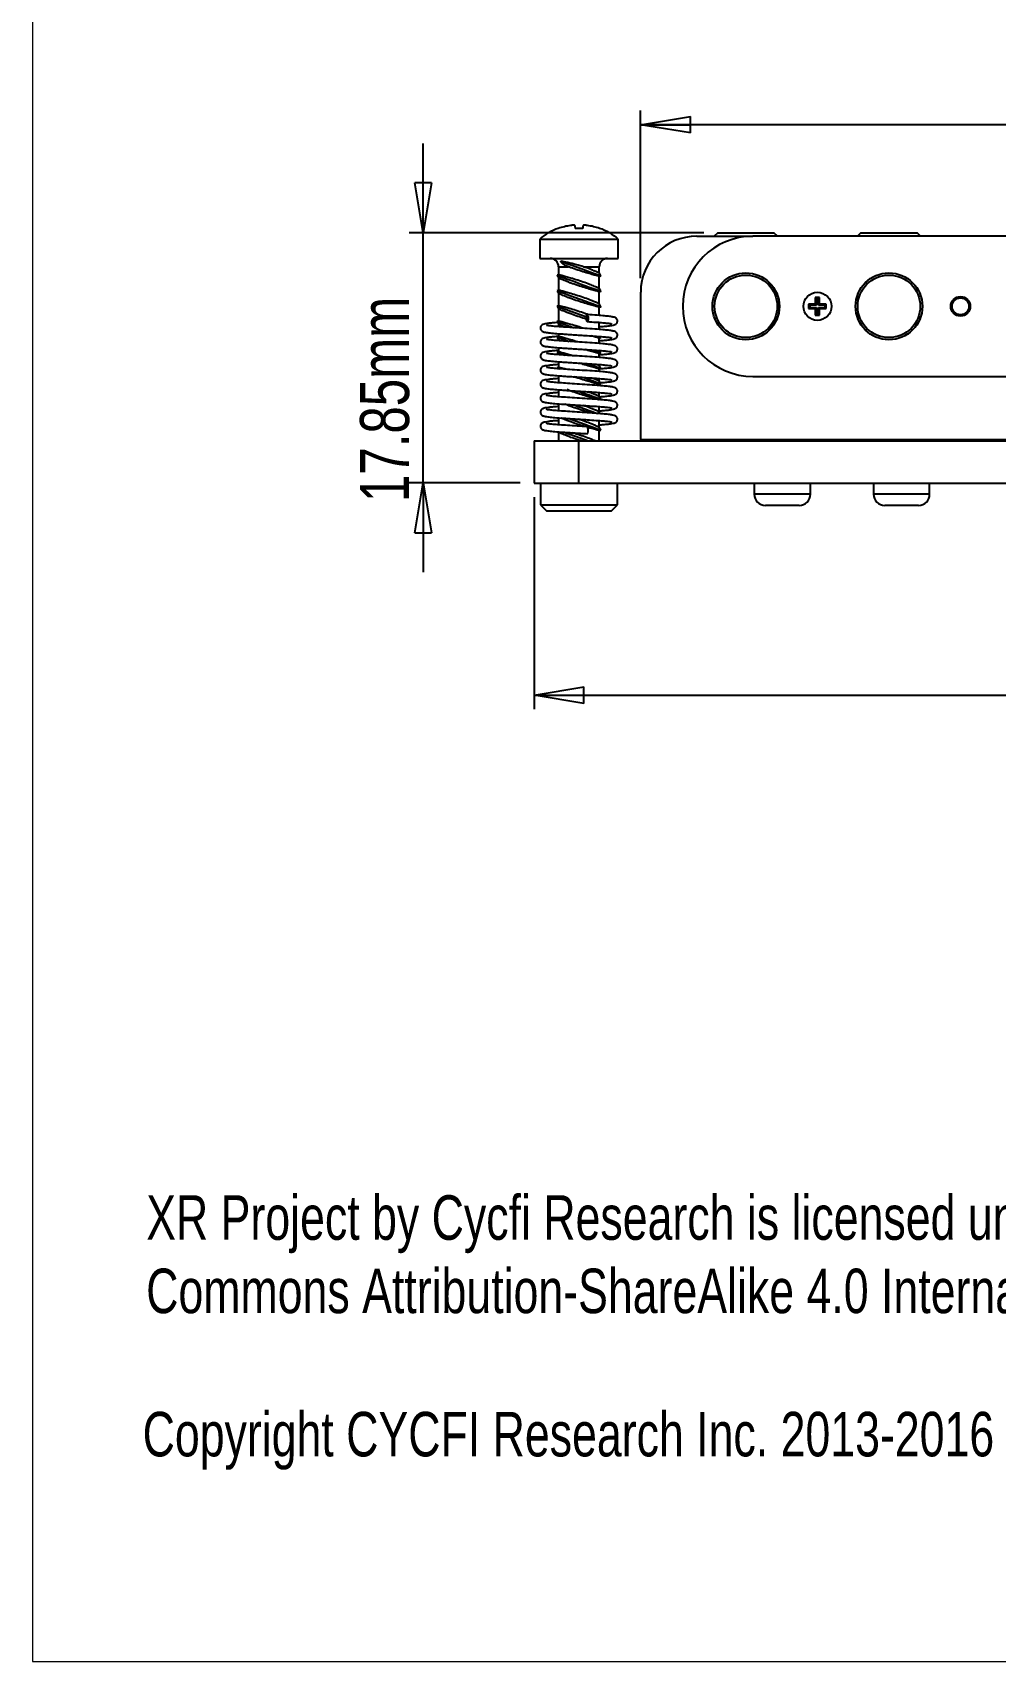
# Model space of a CAD drawing. Header units: millimetres. Extents: x 5 to 292, y 4 to 204.
# Drawn here: x 4.9 to 73.6, y 4.5 to 120.6 of the extents above; entities that cross this region are included whole.
import ezdxf

# ---------------------------------------------------------------- set-up
doc = ezdxf.new("R2010")
doc.units = ezdxf.units.MM
doc.layers.add('LAYER_1', color=179, linetype='Continuous')
doc.styles.add('SLDTEXTSTYLE0', font='TXT', dxfattribs={"width": 0.75})
doc.dimstyles.new('SLDDIMSTYLE0', dxfattribs={"dimtxt": 3.5, "dimasz": 3.556, "dimexe": 0, "dimexo": 0.0625, "dimgap": 0.875, "dimtad": 1, "dimrnd": 1e-09, "dimzin": 12, "dimdsep": 46, "dimtxsty": 'SLDTEXTSTYLE0', "dimblk1": 'CLOSED', "dimblk2": 'CLOSED', "dimsah": 1, "dimcen": 0.09, "dimadec": 0, "dimazin": 3, "dimtfac": 1, "dimtmove": 0, "dimatfit": 0, "dimldrblk": 'CLOSED', "dimfxl": 1, "dimfrac": 2, "dimtolj": 1, "dimtzin": 12, "dimarcsym": 0})
doc.dimstyles.new('SLDDIMSTYLE1', dxfattribs={"dimtxt": 3.5, "dimasz": 3.556, "dimexe": 0, "dimexo": 0.0625, "dimgap": 0.875, "dimtad": 1, "dimrnd": 1e-09, "dimzin": 4, "dimdsep": 46, "dimtxsty": 'SLDTEXTSTYLE0', "dimblk1": 'CLOSED', "dimblk2": 'CLOSED', "dimsah": 1, "dimcen": 0.09, "dimadec": 0, "dimazin": 1, "dimtfac": 1, "dimtofl": 0, "dimtmove": 0, "dimatfit": 3, "dimldrblk": 'CLOSED', "dimfxl": 1, "dimfrac": 2, "dimtolj": 1, "dimtzin": 12, "dimarcsym": 0})

# ---------------------------------------------------------------- blocks, each defined once
blk = doc.blocks.new('SW_NOTE_0')
at = {"layer": 'LAYER_1', "color": 0, "char_height": 3.175, "attachment_point": 1, "style": 'SLDTEXTSTYLE0'}
for s, insert in [('XR Project by Cycfi Research is licensed under a Creative', (0, 4.09)), ('Commons Attribution-ShareAlike 4.0 International License.', (0, -1.14))]:
    blk.add_mtext(s, dxfattribs=dict(at, insert=insert))
blk = doc.blocks.new('_CLOSED')
at = {"color": 0, "linetype": 'ByBlock', "lineweight": -2}
for p, q in [((-1, 0.166667), (0, 0)), ((-1, 0.166667), (-1, -0.166667)), ((0, 0), (-1, -0.166667)), ((0, 0), (-1, 0))]:
    blk.add_line(p, q, dxfattribs=at)
blk = doc.blocks.new('_D_1')
at = {"layer": 'LAYER_1'}
for p, q in [((48.27, 103.11), (48.27, 115.06)), ((134.67, 103.11), (134.67, 115.06)), ((134.67, 114.06), (48.27, 114.06))]:
    blk.add_line(p, q, dxfattribs=at)
at = {"layer": 'LAYER_1', "xscale": 3.556, "yscale": 3.556, "rotation": 180}
blk.add_blockref('_CLOSED', (48.27, 114.06, 1.49), dxfattribs=at)
at = {"layer": 'LAYER_1', "xscale": 3.556, "yscale": 3.556}
blk.add_blockref('_CLOSED', (134.67, 114.06, 1.49), dxfattribs=at)
at = {"layer": 'LAYER_1', "insert": (81.94, 118.58), "char_height": 3.5, "attachment_point": 1, "style": 'SLDTEXTSTYLE0'}
blk.add_mtext('86.40mm', dxfattribs=at)
blk = doc.blocks.new('_D_2')
at = {"layer": 'LAYER_1'}
for p, q in [((32.77, 106.36), (32.77, 112.71)), ((52.77, 106.36), (31.77, 106.36)), ((32.77, 88.51), (32.77, 106.36)), ((39.67, 88.51), (31.77, 88.51)), ((32.77, 88.51), (32.77, 82.16))]:
    blk.add_line(p, q, dxfattribs=at)
at = {"layer": 'LAYER_1', "xscale": 3.556, "yscale": 3.556}
for p, rotation in [((32.77, 106.36, 1.49), 270), ((32.77, 88.51, 1.49), 90)]:
    blk.add_blockref('_CLOSED', p, dxfattribs=dict(at, rotation=rotation))
at = {"layer": 'LAYER_1', "insert": (28.26, 87.15), "char_height": 3.5, "attachment_point": 1, "rotation": 90, "style": 'SLDTEXTSTYLE0'}
blk.add_mtext('17.85mm', dxfattribs=at)
blk = doc.blocks.new('_D_3')
at = {"layer": 'LAYER_1'}
for p, q in [((40.67, 87.51), (40.67, 72.39)), ((142.27, 87.51), (142.27, 72.39)), ((40.67, 73.39), (142.27, 73.39))]:
    blk.add_line(p, q, dxfattribs=at)
at = {"layer": 'LAYER_1', "xscale": 3.556, "yscale": 3.556, "rotation": 180}
blk.add_blockref('_CLOSED', (40.67, 73.39, 1.49), dxfattribs=at)
at = {"layer": 'LAYER_1', "xscale": 3.556, "yscale": 3.556}
blk.add_blockref('_CLOSED', (142.27, 73.39, 1.49), dxfattribs=at)
at = {"layer": 'LAYER_1', "insert": (80.65, 77.9), "char_height": 3.5, "attachment_point": 1, "style": 'SLDTEXTSTYLE0'}
blk.add_mtext('101.60mm', dxfattribs=at)

msp = doc.modelspace()

# ---------------------------------------------------------------- linework, layer by layer
at = {"color": 7, "linetype": 'Continuous', "lineweight": 18}
for p, q in [((4.92, 204.48), (4.92, 4.48)), ((4.92, 4.48), (291.92, 4.48))]:
    msp.add_line(p, q, dxfattribs=at)
at = {"color": 7, "linetype": 'Continuous', "lineweight": 25}
for p, q in [((41.072, 105.908), (41.072, 104.524)), ((41.072, 105.908), (46.672, 105.908)), ((46.672, 104.524), (46.672, 105.908)), ((52.272, 106.108), (56.272, 106.108)), ((53.772, 106.358), (53.522, 106.108)), ((53.772, 106.358), (57.772, 106.358)), ((126.672, 106.108), (56.272, 106.108)), ((58.022, 106.108), (57.772, 106.358)), ((63.972, 106.358), (63.722, 106.108)), ((63.972, 106.358), (67.972, 106.358)), ((68.222, 106.108), (67.972, 106.358)), ((41.072, 104.524), (46.672, 104.524)), ((42.422, 103.928), (42.422, 103.356)), ((45.434, 103.283), (45.316, 103.485)), ((45.322, 103.481), (45.322, 103.928)), ((42.434, 103.365), (42.31, 103.32)), ((42.31, 103.32), (42.429, 103.115)), ((42.434, 102.265), (42.31, 102.22)), ((42.31, 102.22), (42.429, 102.015)), ((42.422, 103.12), (42.422, 102.256)), ((45.319, 103.242), (45.434, 103.283)), ((45.434, 102.183), (45.321, 102.377)), ((45.322, 102.376), (45.322, 103.244)), ((42.434, 101.165), (42.31, 101.12)), ((42.31, 101.12), (42.429, 100.915)), ((42.422, 102.02), (42.422, 101.156)), ((45.318, 102.142), (45.434, 102.183)), ((45.318, 101.042), (45.434, 101.083)), ((45.434, 101.083), (45.321, 101.277)), ((45.322, 101.276), (45.322, 102.144)), ((48.272, 91.608), (48.272, 102.108)), ((60.722, 101.258), (60.247, 101.258)), ((60.247, 101.258), (60.247, 100.958)), ((60.319, 101.185), (60.247, 101.258)), ((60.794, 101.185), (60.319, 101.185)), ((60.319, 101.185), (60.319, 101.031)), ((60.722, 101.733), (60.722, 101.258)), ((61.022, 101.733), (60.722, 101.733)), ((60.794, 101.66), (60.722, 101.733)), ((60.794, 101.185), (60.722, 101.258)), ((60.949, 101.66), (60.794, 101.66)), ((60.794, 101.66), (60.794, 101.185)), ((60.949, 101.66), (61.022, 101.733)), ((60.949, 101.185), (60.949, 101.66)), ((60.949, 101.185), (61.022, 101.258)), ((61.424, 101.185), (60.949, 101.185)), ((61.022, 101.258), (61.022, 101.733)), ((61.497, 101.258), (61.022, 101.258)), ((61.424, 101.185), (61.497, 101.258)), ((61.424, 101.031), (61.424, 101.185)), ((61.497, 100.958), (61.497, 101.258)), ((42.434, 100.065), (42.31, 100.02)), ((42.31, 100.02), (42.429, 99.815)), ((42.422, 100.92), (42.422, 100.056)), ((45.322, 100.458), (45.322, 101.044)), ((45.322, 99.458), (45.322, 99.944)), ((60.319, 101.031), (60.247, 100.958)), ((60.247, 100.958), (60.722, 100.958)), ((60.319, 101.031), (60.794, 101.031)), ((60.794, 101.031), (60.722, 100.958)), ((60.722, 100.958), (60.722, 100.483)), ((60.794, 100.556), (60.722, 100.483)), ((60.722, 100.483), (61.022, 100.483)), ((60.794, 101.031), (60.794, 100.556)), ((60.794, 100.556), (60.949, 100.556)), ((60.949, 101.031), (61.022, 100.958)), ((60.949, 101.031), (61.424, 101.031)), ((60.949, 100.556), (60.949, 101.031)), ((60.949, 100.556), (61.022, 100.483)), ((61.022, 100.483), (61.022, 100.958)), ((61.022, 100.958), (61.497, 100.958)), ((61.424, 101.031), (61.497, 100.958)), ((42.434, 98.965), (42.31, 98.92)), ((42.31, 98.92), (42.429, 98.715)), ((42.422, 99.82), (42.422, 99.657)), ((42.422, 99.158), (42.422, 98.956)), ((45.318, 98.842), (45.434, 98.883)), ((45.322, 98.458), (45.322, 98.844)), ((45.434, 98.883), (45.393, 98.953)), ((42.434, 97.865), (42.31, 97.82)), ((42.31, 97.82), (42.404, 97.659)), ((42.422, 98.72), (42.422, 98.657)), ((42.422, 98.158), (42.422, 97.856)), ((45.318, 97.742), (45.434, 97.783)), ((45.434, 97.783), (45.321, 97.977)), ((45.322, 97.458), (45.322, 97.744)), ((42.434, 96.765), (42.31, 96.72)), ((42.31, 96.72), (42.342, 96.664)), ((42.422, 97.158), (42.422, 96.756)), ((45.318, 96.642), (45.434, 96.683)), ((45.434, 96.683), (45.321, 96.877)), ((45.322, 96.876), (45.322, 96.959)), ((45.322, 96.458), (45.322, 96.644)), ((42.422, 96.158), (42.422, 95.656)), ((42.434, 95.665), (42.422, 95.66)), ((45.318, 95.542), (45.434, 95.583)), ((45.434, 95.583), (45.321, 95.777)), ((45.322, 95.776), (45.322, 95.959)), ((45.322, 95.458), (45.322, 95.544)), ((56.272, 96.108), (80.472, 96.108)), ((42.422, 95.158), (42.422, 94.657)), ((42.422, 94.158), (42.422, 93.657)), ((42.996, 94.077), (42.885, 94.123)), ((45.434, 94.483), (45.321, 94.677)), ((45.322, 94.676), (45.322, 94.959)), ((42.422, 93.158), (42.422, 92.657)), ((45.393, 93.452), (45.321, 93.577)), ((45.322, 93.576), (45.322, 93.959)), ((45.322, 92.476), (45.322, 92.959)), ((42.403, 92.159), (42.429, 92.115)), ((42.422, 92.12), (42.422, 91.508)), ((45.318, 92.242), (45.434, 92.283)), ((45.434, 92.283), (45.321, 92.477)), ((45.322, 91.508), (45.322, 92.244)), ((40.672, 91.508), (40.672, 88.508)), ((40.672, 91.508), (43.842, 91.508)), ((43.842, 91.508), (43.842, 88.508)), ((43.842, 91.508), (139.102, 91.508)), ((48.272, 91.608), (48.272, 91.508)), ((48.272, 91.608), (76.972, 91.608)), ((40.672, 88.508), (43.842, 88.508)), ((41.122, 88.508), (41.122, 86.958)), ((43.842, 88.508), (139.102, 88.508)), ((46.622, 86.958), (46.622, 88.508)), ((56.372, 88.508), (56.372, 87.708)), ((60.372, 87.708), (60.372, 88.508)), ((64.872, 88.508), (64.872, 87.708)), ((68.872, 87.708), (68.872, 88.508)), ((41.122, 86.958), (41.572, 86.508)), ((41.122, 86.958), (46.622, 86.958)), ((46.172, 86.508), (41.572, 86.508)), ((46.172, 86.508), (46.622, 86.958)), ((59.572, 86.908), (57.172, 86.908)), ((68.072, 86.908), (65.672, 86.908))]:
    msp.add_line(p, q, dxfattribs=at)
at = {"color": 8, "linetype": 'Continuous', "lineweight": 25}
for p, q in [((42.422, 103.928), (43.12, 103.928)), ((44.202, 103.928), (45.322, 103.928)), ((60.372, 87.708), (56.372, 87.708)), ((68.872, 87.708), (64.872, 87.708))]:
    msp.add_line(p, q, dxfattribs=at)
at = {"color": 7, "linetype": 'Continuous', "lineweight": 25, "flags": 128}
for points in [[(43.578, 106.872), (43.579, 106.855), (43.581, 106.836), (43.584, 106.813), (43.586, 106.788), (43.589, 106.76), (43.592, 106.729), (43.595, 106.695), (43.599, 106.659)], [(44.165, 106.872), (44.164, 106.855), (44.162, 106.836), (44.159, 106.813), (44.157, 106.788), (44.154, 106.76), (44.151, 106.729), (44.148, 106.695), (44.144, 106.659)], [(42.59, 104.318), (42.805, 104.24), (43.068, 104.144), (43.367, 104.035), (43.688, 103.919), (44.017, 103.799), (44.339, 103.681), (44.641, 103.571), (44.909, 103.474), (45.131, 103.393), (45.296, 103.333), (45.399, 103.296), (45.434, 103.283)], [(42.31, 103.32), (42.319, 103.317), (42.391, 103.29), (42.533, 103.239), (42.738, 103.164), (42.995, 103.071), (43.293, 102.962), (43.619, 102.844), (43.956, 102.721), (44.289, 102.6), (44.603, 102.485), (44.883, 102.384), (45.115, 102.299), (45.289, 102.236), (45.397, 102.196), (45.434, 102.183), (45.434, 102.183)], [(42.31, 102.22), (42.319, 102.217), (42.391, 102.19), (42.533, 102.139), (42.738, 102.064), (42.995, 101.971), (43.293, 101.862), (43.619, 101.744), (43.956, 101.621), (44.289, 101.5), (44.603, 101.385), (44.883, 101.284), (45.115, 101.199), (45.289, 101.136), (45.397, 101.096), (45.434, 101.083), (45.434, 101.083)], [(42.31, 101.12), (42.319, 101.117), (42.391, 101.09), (42.533, 101.039), (42.738, 100.964), (42.995, 100.871), (43.293, 100.762), (43.619, 100.644), (43.956, 100.521), (44.289, 100.4), (44.408, 100.356)], [(42.31, 100.02), (42.319, 100.017), (42.391, 99.99), (42.533, 99.939), (42.738, 99.864), (42.995, 99.771), (43.293, 99.662), (43.513, 99.582)], [(44.523, 100.27), (44.519, 100.174), (44.506, 100.093), (44.487, 100.039), (44.464, 100.02), (44.441, 100.039), (44.422, 100.093), (44.409, 100.174), (44.404, 100.27), (44.409, 100.366), (44.422, 100.447), (44.441, 100.501), (44.464, 100.52), (44.487, 100.501), (44.506, 100.447), (44.519, 100.366), (44.523, 100.27)], [(42.31, 98.92), (42.319, 98.917), (42.391, 98.89), (42.533, 98.839), (42.738, 98.764), (42.995, 98.671), (43.165, 98.609)], [(45.224, 98.959), (45.289, 98.936), (45.397, 98.896), (45.434, 98.883)], [(42.31, 97.82), (42.319, 97.817), (42.391, 97.79), (42.533, 97.739), (42.738, 97.664), (42.837, 97.628)], [(44.876, 97.986), (44.883, 97.984), (45.115, 97.899), (45.289, 97.836), (45.397, 97.796), (45.434, 97.783)], [(42.31, 96.72), (42.319, 96.717), (42.391, 96.69), (42.494, 96.653)], [(44.523, 97.014), (44.603, 96.985), (44.883, 96.884), (45.115, 96.799), (45.289, 96.736), (45.397, 96.696), (45.434, 96.683)], [(44.191, 96.035), (44.289, 96), (44.603, 95.885), (44.883, 95.784), (45.115, 95.699), (45.289, 95.636), (45.397, 95.596), (45.434, 95.583)], [(43.513, 94.082), (43.619, 94.044), (43.956, 93.921), (44.289, 93.8), (44.603, 93.685), (44.883, 93.584), (45.115, 93.499), (45.223, 93.46)], [(43.849, 95.06), (43.956, 95.021), (44.289, 94.9), (44.603, 94.785), (44.883, 94.684), (45.115, 94.599), (45.289, 94.536), (45.397, 94.496), (45.434, 94.483)], [(43.165, 93.109), (43.293, 93.062), (43.619, 92.944), (43.956, 92.821), (44.289, 92.7), (44.603, 92.585), (44.883, 92.484), (45.115, 92.399), (45.289, 92.336), (45.397, 92.296), (45.434, 92.283)], [(42.838, 92.128), (42.995, 92.071), (43.293, 91.962), (43.619, 91.844), (43.956, 91.721), (44.289, 91.6), (44.54, 91.508)], [(44.463, 92.02), (44.464, 92.02), (44.487, 92.039), (44.506, 92.093), (44.519, 92.175), (44.523, 92.27), (44.519, 92.366), (44.506, 92.447), (44.487, 92.501), (44.464, 92.52), (44.464, 92.52)]]:
    msp.add_lwpolyline(points, dxfattribs=at)
at = {"color": 7, "linetype": 'Continuous', "lineweight": 25}
for centre, radius in [((55.772, 101.108), 2.385), ((55.772, 101.108), 2.381), ((65.972, 101.108), 2.385), ((65.972, 101.108), 2.381), ((55.772, 101.108), 2.231), ((65.972, 101.108), 2.231), ((60.872, 101.108), 1), ((71.072, 101.108), 0.7), ((71.072, 101.108), 0.6)]:
    msp.add_circle(centre, radius, dxfattribs=at)
for centre, radius, start, end in [((43.871, 102.53), 4.383, 97.85823, 109.61872), ((43.872, 102.53), 4.383, 70.38143, 82.14162), ((43.872, 102.556), 4.368, 109.71228, 129.86834), ((40.926, 106.515), 1.48, 5.58697, 5.92629), ((43.872, 102.409), 4.259, 86.33254, 93.66746), ((46.024, 106.595), 0.683, 173.92411, 174.65955), ((43.872, 102.556), 4.368, 50.13166, 70.28772), ((52.272, 102.108), 4, 90, 180), ((56.272, 101.108), 5, 90, 270), ((41.826, 103.928), 0.595, 0, 90), ((45.917, 103.928), 0.595, 90, 180), ((57.172, 87.708), 0.8, 180, 270), ((59.572, 87.708), 0.8, 270, 0), ((65.672, 87.708), 0.8, 180, 270), ((68.072, 87.708), 0.8, 270, 0)]:
    msp.add_arc(centre, radius, start, end, dxfattribs=at)
for points, knots in [([(43.578, 106.872), (43.574, 106.877), (43.566, 106.885), (43.512, 106.89), (43.434, 106.889), (43.349, 106.882), (43.293, 106.875), (43.272, 106.872)], [0, 0, 0, 0, 0.21709037, 0.43428487, 0.64895791, 0.86273025, 1, 1, 1, 1]), ([(44.472, 106.872), (44.437, 106.877), (44.368, 106.885), (44.276, 106.89), (44.207, 106.889), (44.171, 106.882), (44.167, 106.875), (44.165, 106.872)], [0, 0, 0, 0, 0.2170906, 0.4342875, 0.6489614, 0.8627311, 1, 1, 1, 1]), ([(44.202, 103.928), (44.035, 103.98), (43.658, 104.097), (43.082, 104.224), (42.733, 104.292), (42.596, 104.317), (42.59, 104.318)], [0, 0, 0, 0, 0.2939074, 0.6618068, 0.9844641, 1, 1, 1, 1]), ([(43.12, 103.928), (43.045, 103.958), (42.895, 104.016), (42.75, 104.104), (42.663, 104.182), (42.633, 104.215), (42.611, 104.247), (42.598, 104.276), (42.591, 104.3), (42.59, 104.313), (42.59, 104.318)], [0, 0, 0, 0, 0.35648015, 0.71096, 0.77576695, 0.8411356, 0.87975383, 0.91850123, 0.96749506, 1, 1, 1, 1]), ([(45.318, 103.244), (45.306, 103.247), (45.281, 103.254), (45.055, 103.315), (44.713, 103.41), (44.271, 103.539), (43.776, 103.693), (43.382, 103.829), (43.177, 103.907), (43.12, 103.928)], [0, 0, 0, 0, 0.1427847, 0.2926506, 0.4451509, 0.6024567, 0.7656179, 0.9343094, 1, 1, 1, 1]), ([(45.31, 103.481), (45.314, 103.479), (45.336, 103.469), (45.238, 103.516), (45.022, 103.614), (44.67, 103.761), (44.363, 103.871), (44.202, 103.928)], [0, 0, 0, 0, 0.0435616, 0.2653045, 0.4898389, 0.7321798, 1, 1, 1, 1]), ([(42.939, 103.218), (42.839, 103.246), (42.625, 103.306), (42.444, 103.354), (42.439, 103.356), (42.438, 103.356)], [0, 0, 0, 0, 0.34215565, 0.72980898, 1, 1, 1, 1]), ([(42.996, 102.877), (42.874, 102.927), (42.632, 103.027), (42.441, 103.118), (42.439, 103.119), (42.438, 103.12)], [0, 0, 0, 0, 0.3819986, 0.7618793, 1, 1, 1, 1]), ([(42.939, 102.118), (42.839, 102.146), (42.625, 102.206), (42.444, 102.254), (42.439, 102.256), (42.438, 102.256)], [0, 0, 0, 0, 0.34215565, 0.72980898, 1, 1, 1, 1]), ([(45.32, 102.376), (45.32, 102.376), (45.345, 102.364), (45.26, 102.405), (45.069, 102.494), (44.736, 102.634), (44.296, 102.799), (43.786, 102.968), (43.306, 103.114), (43.051, 103.187), (42.939, 103.218)], [0, 0, 0, 0, 0.0034052, 0.1348548, 0.2659652, 0.4066099, 0.5589423, 0.7178913, 0.8768345, 1, 1, 1, 1]), ([(45.318, 102.144), (45.306, 102.147), (45.281, 102.154), (45.057, 102.214), (44.715, 102.309), (44.273, 102.438), (43.779, 102.592), (43.333, 102.746), (43.093, 102.839), (42.996, 102.877)], [0, 0, 0, 0, 0.13527966, 0.27799195, 0.42320239, 0.57298002, 0.72833254, 0.88895839, 1, 1, 1, 1]), ([(42.996, 101.777), (42.874, 101.827), (42.632, 101.927), (42.441, 102.018), (42.439, 102.019), (42.438, 102.02)], [0, 0, 0, 0, 0.3819986, 0.7618793, 1, 1, 1, 1]), ([(42.939, 101.018), (42.839, 101.046), (42.625, 101.106), (42.444, 101.154), (42.439, 101.156), (42.438, 101.156)], [0, 0, 0, 0, 0.34215565, 0.72980898, 1, 1, 1, 1]), ([(45.32, 101.276), (45.32, 101.276), (45.345, 101.264), (45.26, 101.305), (45.069, 101.394), (44.736, 101.534), (44.296, 101.699), (43.786, 101.868), (43.306, 102.014), (43.051, 102.087), (42.939, 102.118)], [0, 0, 0, 0, 0.0034052, 0.1348548, 0.2659652, 0.4066099, 0.5589423, 0.7178913, 0.8768345, 1, 1, 1, 1]), ([(45.318, 101.044), (45.306, 101.047), (45.281, 101.054), (45.057, 101.114), (44.715, 101.209), (44.273, 101.338), (43.779, 101.492), (43.333, 101.646), (43.093, 101.739), (42.996, 101.777)], [0, 0, 0, 0, 0.13527966, 0.27799195, 0.42320239, 0.57298002, 0.72833254, 0.88895839, 1, 1, 1, 1]), ([(42.348, 99.955), (42.222, 99.944), (41.973, 99.923), (41.676, 99.892), (41.464, 99.86), (41.308, 99.826), (41.165, 99.736), (41.112, 99.592), (41.124, 99.476), (41.169, 99.398), (41.232, 99.336), (41.304, 99.3), (41.386, 99.275), (41.496, 99.253), (41.683, 99.225), (42.032, 99.186), (42.514, 99.149), (43.012, 99.115), (43.461, 99.084), (43.958, 99.052), (44.292, 99.031), (44.463, 99.02)], [0, 0, 0, 0, 0.0680189, 0.1351237, 0.2025576, 0.2639031, 0.3176038, 0.3401463, 0.3583163, 0.3744243, 0.3893653, 0.4177284, 0.4565516, 0.4954333, 0.54258, 0.6301011, 0.7342774, 0.7932973, 0.8579896, 0.9273843, 1, 1, 1, 1]), ([(42.996, 100.677), (42.874, 100.727), (42.632, 100.827), (42.441, 100.918), (42.439, 100.919), (42.438, 100.92)], [0, 0, 0, 0, 0.3819986, 0.7618793, 1, 1, 1, 1]), ([(42.939, 99.918), (42.839, 99.946), (42.625, 100.006), (42.444, 100.054), (42.439, 100.056), (42.438, 100.056)], [0, 0, 0, 0, 0.34215565, 0.72980898, 1, 1, 1, 1]), ([(44.505, 100.517), (44.436, 100.544), (44.217, 100.627), (43.784, 100.769), (43.306, 100.914), (43.051, 100.987), (42.939, 101.018)], [0, 0, 0, 0, 0.14222, 0.4513479, 0.7604647, 1, 1, 1, 1]), ([(44.165, 99.539), (44.039, 99.582), (43.745, 99.682), (43.305, 99.814), (43.05, 99.887), (42.939, 99.918)], [0, 0, 0, 0, 0.2958553, 0.6925784, 1, 1, 1, 1]), ([(44.407, 100.2), (44.363, 100.213), (44.171, 100.269), (43.776, 100.393), (43.333, 100.546), (43.094, 100.639), (42.996, 100.677)], [0, 0, 0, 0, 0.0987341, 0.4266203, 0.7656362, 1, 1, 1, 1]), ([(44.463, 100.02), (44.679, 100.006), (45.087, 99.979), (45.564, 99.94), (45.886, 99.91), (46.08, 99.887), (46.17, 99.877), (46.204, 99.867), (46.199, 99.875), (46.199, 99.875)], [0, 0, 0, 0, 0.2401902, 0.454061, 0.6351259, 0.7838874, 0.9057762, 0.9993395, 1, 1, 1, 1]), ([(45.322, 99.657), (45.412, 99.664), (45.649, 99.682), (45.962, 99.714), (46.222, 99.748), (46.378, 99.782), (46.466, 99.812), (46.541, 99.869), (46.59, 99.93), (46.623, 100.026), (46.614, 100.128), (46.572, 100.213), (46.519, 100.263), (46.435, 100.309), (46.292, 100.35), (46.056, 100.389), (45.687, 100.429), (45.156, 100.475), (44.704, 100.504), (44.465, 100.52)], [0, 0, 0, 0, 0.05414, 0.1424439, 0.2332122, 0.3070391, 0.3569114, 0.3748453, 0.393352, 0.4136348, 0.4346985, 0.4558091, 0.4868736, 0.5339978, 0.5968227, 0.6739393, 0.7666781, 0.8766102, 1, 1, 1, 1]), ([(45.318, 99.944), (45.317, 99.944), (45.316, 99.944), (45.242, 99.964), (45.236, 99.966)], [0, 0, 0, 0, 0.9251299, 1, 1, 1, 1]), ([(42.422, 98.96), (42.397, 98.958), (42.232, 98.946), (41.978, 98.923), (41.675, 98.892), (41.465, 98.86), (41.308, 98.826), (41.165, 98.736), (41.112, 98.592), (41.124, 98.476), (41.169, 98.398), (41.232, 98.336), (41.304, 98.3), (41.386, 98.275), (41.496, 98.253), (41.683, 98.225), (42.032, 98.186), (42.514, 98.149), (43.012, 98.115), (43.461, 98.084), (43.958, 98.052), (44.292, 98.031), (44.463, 98.02)], [0, 0, 0, 0, 0.0117513, 0.0791324, 0.1454371, 0.2120669, 0.2726808, 0.3257411, 0.3480148, 0.3659685, 0.3818841, 0.3966469, 0.4246719, 0.4630321, 0.5014501, 0.5480347, 0.6345121, 0.7374461, 0.7957622, 0.859683, 0.9282502, 1, 1, 1, 1]), ([(45.322, 98.657), (45.412, 98.664), (45.649, 98.682), (45.962, 98.714), (46.222, 98.748), (46.378, 98.782), (46.466, 98.812), (46.541, 98.869), (46.59, 98.93), (46.623, 99.026), (46.614, 99.128), (46.572, 99.213), (46.519, 99.263), (46.435, 99.309), (46.292, 99.35), (46.056, 99.389), (45.688, 99.429), (45.154, 99.475), (44.477, 99.52), (43.746, 99.565), (43.061, 99.611), (42.48, 99.651), (42.024, 99.689), (41.718, 99.722), (41.563, 99.751), (41.558, 99.74), (41.556, 99.737)], [0, 0, 0, 0, 0.03273885, 0.08613687, 0.14102509, 0.1856688, 0.21582689, 0.22667163, 0.23786275, 0.25012818, 0.26286559, 0.27563129, 0.29441613, 0.32291251, 0.36090317, 0.40753617, 0.46361599, 0.53009271, 0.60470746, 0.67777443, 0.74748998, 0.81132211, 0.87134766, 0.92673195, 0.97535283, 1, 1, 1, 1]), ([(45.322, 97.657), (45.412, 97.664), (45.649, 97.682), (45.962, 97.714), (46.222, 97.748), (46.378, 97.782), (46.466, 97.812), (46.541, 97.869), (46.59, 97.93), (46.623, 98.026), (46.614, 98.128), (46.572, 98.213), (46.519, 98.263), (46.435, 98.309), (46.292, 98.35), (46.056, 98.389), (45.688, 98.429), (45.154, 98.475), (44.477, 98.52), (43.746, 98.565), (43.061, 98.611), (42.48, 98.651), (42.024, 98.689), (41.718, 98.722), (41.563, 98.751), (41.558, 98.74), (41.556, 98.737)], [0, 0, 0, 0, 0.0327389, 0.0861369, 0.1410251, 0.1856688, 0.215827, 0.2266717, 0.2378628, 0.250128, 0.2628654, 0.2756313, 0.2944161, 0.3229125, 0.3609032, 0.4075361, 0.463616, 0.5300927, 0.6047074, 0.6777744, 0.7474899, 0.8113221, 0.8713477, 0.9267319, 0.9753528, 1, 1, 1, 1]), ([(42.884, 99.624), (42.803, 99.657), (42.604, 99.74), (42.442, 99.818), (42.439, 99.819), (42.438, 99.82)], [0, 0, 0, 0, 0.2932632, 0.7276889, 1, 1, 1, 1]), ([(42.939, 98.818), (42.839, 98.846), (42.625, 98.906), (42.444, 98.954), (42.439, 98.956), (42.438, 98.956)], [0, 0, 0, 0, 0.34215565, 0.72980898, 1, 1, 1, 1]), ([(43.796, 98.563), (43.793, 98.564), (43.62, 98.622), (43.305, 98.713), (43.05, 98.787), (42.939, 98.818)], [0, 0, 0, 0, 0.01077424, 0.56811519, 1, 1, 1, 1]), ([(44.463, 99.02), (44.679, 99.006), (45.087, 98.979), (45.564, 98.94), (45.886, 98.91), (46.08, 98.887), (46.17, 98.877), (46.204, 98.867), (46.199, 98.875), (46.199, 98.875)], [0, 0, 0, 0, 0.2401901, 0.4540609, 0.6351258, 0.7838873, 0.9057761, 0.9993394, 1, 1, 1, 1]), ([(45.318, 98.844), (45.305, 98.847), (45.28, 98.854), (45.072, 98.91), (44.852, 98.972), (44.748, 99.001)], [0, 0, 0, 0, 0.3347939, 0.6879823, 1, 1, 1, 1]), ([(42.422, 97.96), (42.397, 97.958), (42.232, 97.946), (41.978, 97.923), (41.675, 97.892), (41.465, 97.86), (41.308, 97.826), (41.165, 97.736), (41.112, 97.592), (41.124, 97.476), (41.169, 97.398), (41.232, 97.336), (41.304, 97.3), (41.386, 97.275), (41.496, 97.253), (41.683, 97.225), (42.032, 97.186), (42.514, 97.149), (43.012, 97.115), (43.461, 97.084), (43.958, 97.052), (44.292, 97.031), (44.463, 97.02)], [0, 0, 0, 0, 0.0117513, 0.0791325, 0.1454371, 0.2120669, 0.2726808, 0.3257412, 0.3480148, 0.3659682, 0.3818841, 0.396647, 0.4246718, 0.4630321, 0.5014501, 0.5480346, 0.634512, 0.737446, 0.7957622, 0.859683, 0.9282502, 1, 1, 1, 1]), ([(45.373, 96.661), (45.446, 96.667), (45.665, 96.683), (45.962, 96.714), (46.222, 96.748), (46.378, 96.782), (46.466, 96.812), (46.541, 96.869), (46.59, 96.93), (46.623, 97.026), (46.614, 97.128), (46.572, 97.213), (46.519, 97.263), (46.435, 97.309), (46.292, 97.35), (46.056, 97.389), (45.688, 97.429), (45.154, 97.475), (44.477, 97.52), (43.746, 97.565), (43.061, 97.611), (42.48, 97.651), (42.024, 97.689), (41.718, 97.722), (41.563, 97.751), (41.558, 97.74), (41.556, 97.737)], [0, 0, 0, 0, 0.0265206, 0.0802619, 0.135503, 0.1804337, 0.2107857, 0.2217001, 0.2329631, 0.2453074, 0.2581267, 0.2709745, 0.2898801, 0.3185596, 0.3567945, 0.4037273, 0.4601677, 0.5270718, 0.6021662, 0.6757029, 0.7458666, 0.8101091, 0.8705206, 0.9262609, 0.9751944, 1, 1, 1, 1]), ([(42.604, 98.643), (42.544, 98.671), (42.434, 98.721), (42.437, 98.72), (42.438, 98.72)], [0, 0, 0, 0, 0.5406248, 1, 1, 1, 1]), ([(42.939, 97.718), (42.839, 97.746), (42.625, 97.806), (42.444, 97.854), (42.439, 97.856), (42.438, 97.856)], [0, 0, 0, 0, 0.34215565, 0.72980898, 1, 1, 1, 1]), ([(43.379, 97.59), (43.347, 97.6), (43.183, 97.65), (43.048, 97.688), (42.939, 97.718)], [0, 0, 0, 0, 0.1964707, 1, 1, 1, 1]), ([(45.318, 97.744), (45.306, 97.747), (45.281, 97.753), (45.056, 97.815), (44.726, 97.906), (44.443, 97.989), (44.304, 98.03)], [0, 0, 0, 0, 0.2407787, 0.4947863, 0.7532403, 1, 1, 1, 1]), ([(44.463, 98.02), (44.679, 98.006), (45.087, 97.979), (45.564, 97.94), (45.886, 97.91), (46.08, 97.887), (46.17, 97.877), (46.204, 97.867), (46.199, 97.875), (46.199, 97.875)], [0, 0, 0, 0, 0.2401902, 0.454061, 0.6351259, 0.7838874, 0.9057762, 0.9993395, 1, 1, 1, 1]), ([(42.422, 96.96), (42.397, 96.958), (42.232, 96.946), (41.978, 96.923), (41.675, 96.892), (41.465, 96.86), (41.308, 96.826), (41.165, 96.736), (41.112, 96.592), (41.124, 96.476), (41.169, 96.398), (41.232, 96.336), (41.304, 96.3), (41.386, 96.275), (41.496, 96.253), (41.683, 96.225), (42.032, 96.186), (42.514, 96.149), (43.012, 96.115), (43.461, 96.084), (43.958, 96.052), (44.292, 96.031), (44.463, 96.02)], [0, 0, 0, 0, 0.0117513, 0.0791325, 0.1454371, 0.2120669, 0.2726808, 0.3257412, 0.3480148, 0.3659685, 0.3818841, 0.396647, 0.4246719, 0.4630321, 0.5014502, 0.5480347, 0.6345121, 0.7374461, 0.7957622, 0.859683, 0.9282502, 1, 1, 1, 1]), ([(45.387, 95.662), (45.455, 95.668), (45.669, 95.684), (45.962, 95.714), (46.222, 95.748), (46.378, 95.782), (46.466, 95.812), (46.541, 95.869), (46.59, 95.93), (46.623, 96.026), (46.614, 96.128), (46.572, 96.213), (46.519, 96.263), (46.435, 96.309), (46.292, 96.35), (46.056, 96.389), (45.688, 96.429), (45.154, 96.475), (44.477, 96.52), (43.746, 96.565), (43.061, 96.611), (42.48, 96.651), (42.024, 96.689), (41.718, 96.722), (41.563, 96.751), (41.558, 96.74), (41.556, 96.737)], [0, 0, 0, 0, 0.0247842, 0.0786214, 0.133961, 0.1789719, 0.209378, 0.2203119, 0.2315951, 0.2439611, 0.2568032, 0.2696741, 0.2886135, 0.3173442, 0.3556473, 0.4026638, 0.4592048, 0.5262282, 0.6014566, 0.6751245, 0.7454133, 0.8097704, 0.8702896, 0.9261294, 0.9751501, 1, 1, 1, 1]), ([(42.939, 96.618), (42.839, 96.646), (42.625, 96.706), (42.444, 96.754), (42.439, 96.756), (42.438, 96.756)], [0, 0, 0, 0, 0.34215565, 0.72980898, 1, 1, 1, 1]), ([(45.318, 96.644), (45.306, 96.647), (45.281, 96.654), (45.057, 96.714), (44.715, 96.81), (44.31, 96.926), (44.027, 97.016), (43.903, 97.056)], [0, 0, 0, 0, 0.1958209, 0.4024008, 0.6125968, 0.8294039, 1, 1, 1, 1]), ([(44.463, 97.02), (44.679, 97.006), (45.087, 96.979), (45.564, 96.94), (45.886, 96.91), (46.08, 96.887), (46.17, 96.877), (46.204, 96.867), (46.199, 96.875), (46.199, 96.875)], [0, 0, 0, 0, 0.2401901, 0.4540609, 0.6351258, 0.7838873, 0.9057761, 0.9993394, 1, 1, 1, 1]), ([(45.32, 96.876), (45.32, 96.876), (45.345, 96.864), (45.278, 96.898), (45.155, 96.953), (45.102, 96.977)], [0, 0, 0, 0, 0.0145773, 0.5772983, 1, 1, 1, 1]), ([(42.422, 95.96), (42.397, 95.958), (42.232, 95.946), (41.978, 95.923), (41.675, 95.892), (41.465, 95.86), (41.308, 95.826), (41.165, 95.736), (41.112, 95.592), (41.124, 95.476), (41.169, 95.398), (41.232, 95.336), (41.304, 95.3), (41.386, 95.275), (41.496, 95.253), (41.683, 95.225), (42.032, 95.186), (42.514, 95.149), (43.012, 95.115), (43.461, 95.084), (43.958, 95.052), (44.292, 95.031), (44.463, 95.02)], [0, 0, 0, 0, 0.0117513, 0.0791325, 0.1454371, 0.2120669, 0.2726809, 0.3257413, 0.3480149, 0.3659682, 0.3818842, 0.3966468, 0.4246717, 0.463032, 0.50145, 0.5480346, 0.634512, 0.737446, 0.7957621, 0.859683, 0.9282502, 1, 1, 1, 1]), ([(45.331, 94.658), (45.418, 94.665), (45.652, 94.682), (45.962, 94.714), (46.222, 94.748), (46.378, 94.782), (46.466, 94.812), (46.541, 94.869), (46.59, 94.93), (46.623, 95.026), (46.614, 95.128), (46.572, 95.213), (46.519, 95.263), (46.435, 95.309), (46.292, 95.35), (46.056, 95.389), (45.688, 95.429), (45.154, 95.475), (44.477, 95.52), (43.746, 95.565), (43.061, 95.611), (42.48, 95.651), (42.024, 95.689), (41.718, 95.722), (41.563, 95.751), (41.558, 95.74), (41.556, 95.737)], [0, 0, 0, 0, 0.0315878, 0.0850494, 0.1400029, 0.1846997, 0.2148938, 0.2257513, 0.2369557, 0.2492358, 0.2619883, 0.2747692, 0.2935764, 0.3221067, 0.3601426, 0.4068311, 0.4629777, 0.5295335, 0.604237, 0.677391, 0.7471895, 0.8110976, 0.8711946, 0.9266448, 0.9753235, 1, 1, 1, 1]), ([(45.318, 95.544), (45.306, 95.547), (45.281, 95.554), (45.057, 95.614), (44.714, 95.709), (44.274, 95.838), (43.857, 95.966), (43.617, 96.051), (43.534, 96.08)], [0, 0, 0, 0, 0.1668135, 0.3427921, 0.5218512, 0.7065421, 0.8981075, 1, 1, 1, 1]), ([(44.463, 96.02), (44.679, 96.006), (45.087, 95.979), (45.564, 95.94), (45.886, 95.91), (46.08, 95.887), (46.17, 95.877), (46.204, 95.867), (46.199, 95.875), (46.199, 95.875)], [0, 0, 0, 0, 0.2401901, 0.454061, 0.6351259, 0.7838874, 0.9057762, 0.9993395, 1, 1, 1, 1]), ([(45.32, 95.776), (45.32, 95.776), (45.345, 95.764), (45.258, 95.806), (45.093, 95.883), (44.903, 95.962), (44.82, 95.996)], [0, 0, 0, 0, 0.0092439, 0.366083, 0.7220012, 1, 1, 1, 1]), ([(42.422, 94.96), (42.397, 94.958), (42.232, 94.946), (41.978, 94.923), (41.675, 94.892), (41.465, 94.86), (41.308, 94.826), (41.165, 94.736), (41.112, 94.592), (41.124, 94.476), (41.169, 94.398), (41.232, 94.336), (41.304, 94.3), (41.386, 94.275), (41.496, 94.253), (41.683, 94.225), (42.032, 94.186), (42.514, 94.149), (43.012, 94.115), (43.461, 94.084), (43.958, 94.052), (44.292, 94.031), (44.463, 94.02)], [0, 0, 0, 0, 0.0117513, 0.0791325, 0.1454371, 0.2120669, 0.2726808, 0.3257412, 0.3480148, 0.3659685, 0.3818841, 0.396647, 0.4246719, 0.4630321, 0.5014502, 0.5480347, 0.6345121, 0.7374461, 0.7957622, 0.859683, 0.9282502, 1, 1, 1, 1]), ([(45.322, 93.657), (45.412, 93.664), (45.649, 93.682), (45.962, 93.714), (46.222, 93.748), (46.378, 93.782), (46.466, 93.812), (46.541, 93.869), (46.59, 93.93), (46.623, 94.026), (46.614, 94.128), (46.572, 94.213), (46.519, 94.263), (46.435, 94.309), (46.292, 94.35), (46.056, 94.389), (45.688, 94.429), (45.154, 94.475), (44.477, 94.52), (43.746, 94.565), (43.061, 94.611), (42.48, 94.651), (42.024, 94.689), (41.718, 94.722), (41.563, 94.751), (41.558, 94.74), (41.556, 94.737)], [0, 0, 0, 0, 0.0327389, 0.0861369, 0.1410251, 0.1856688, 0.2158269, 0.2266716, 0.2378628, 0.2501279, 0.2628653, 0.2756312, 0.2944161, 0.3229125, 0.3609031, 0.4075361, 0.463616, 0.5300927, 0.6047074, 0.6777744, 0.74749, 0.8113221, 0.8713477, 0.9267319, 0.9753528, 1, 1, 1, 1]), ([(45.318, 94.444), (45.306, 94.447), (45.281, 94.454), (45.057, 94.514), (44.715, 94.609), (44.273, 94.738), (43.779, 94.892), (43.333, 95.046), (43.093, 95.139), (42.996, 95.177)], [0, 0, 0, 0, 0.1352797, 0.2779919, 0.4232024, 0.5729797, 0.7283326, 0.8889584, 1, 1, 1, 1]), ([(44.463, 95.02), (44.679, 95.006), (45.087, 94.979), (45.564, 94.94), (45.886, 94.91), (46.08, 94.887), (46.17, 94.877), (46.204, 94.867), (46.199, 94.875), (46.199, 94.875)], [0, 0, 0, 0, 0.2401901, 0.4540609, 0.6351258, 0.7838873, 0.9057761, 0.9993394, 1, 1, 1, 1]), ([(45.32, 94.676), (45.32, 94.676), (45.345, 94.664), (45.261, 94.705), (45.067, 94.794), (44.799, 94.909), (44.583, 94.989), (44.505, 95.017)], [0, 0, 0, 0, 0.0070098, 0.2776041, 0.5475, 0.8370228, 1, 1, 1, 1]), ([(42.422, 93.96), (42.397, 93.958), (42.232, 93.946), (41.978, 93.923), (41.675, 93.892), (41.465, 93.86), (41.308, 93.826), (41.165, 93.736), (41.112, 93.592), (41.124, 93.476), (41.169, 93.398), (41.232, 93.336), (41.304, 93.3), (41.386, 93.275), (41.496, 93.253), (41.683, 93.225), (42.032, 93.186), (42.514, 93.149), (43.012, 93.115), (43.461, 93.084), (43.958, 93.052), (44.292, 93.031), (44.463, 93.02)], [0, 0, 0, 0, 0.0117513, 0.0791325, 0.1454371, 0.2120669, 0.2726809, 0.3257413, 0.3480149, 0.3659682, 0.3818842, 0.3966468, 0.4246717, 0.463032, 0.50145, 0.5480346, 0.634512, 0.737446, 0.7957621, 0.859683, 0.9282502, 1, 1, 1, 1]), ([(42.422, 92.96), (42.397, 92.958), (42.232, 92.946), (41.978, 92.923), (41.675, 92.892), (41.465, 92.86), (41.308, 92.826), (41.165, 92.736), (41.112, 92.592), (41.124, 92.476), (41.169, 92.398), (41.232, 92.336), (41.304, 92.3), (41.386, 92.275), (41.496, 92.253), (41.683, 92.225), (42.032, 92.186), (42.514, 92.149), (43.012, 92.115), (43.461, 92.084), (43.958, 92.052), (44.292, 92.031), (44.463, 92.02)], [0, 0, 0, 0, 0.0117513, 0.0791325, 0.1454371, 0.2120669, 0.2726808, 0.3257412, 0.3480148, 0.3659685, 0.3818841, 0.396647, 0.4246719, 0.4630321, 0.5014502, 0.5480347, 0.6345121, 0.7374461, 0.7957622, 0.859683, 0.9282502, 1, 1, 1, 1]), ([(44.465, 93.52), (44.222, 93.535), (43.748, 93.565), (43.06, 93.611), (42.48, 93.651), (42.023, 93.689), (41.718, 93.722), (41.563, 93.751), (41.558, 93.74), (41.556, 93.737)], [0, 0, 0, 0, 0.1848428, 0.3612072, 0.522688, 0.6745389, 0.8146485, 0.9376483, 1, 1, 1, 1]), ([(42.996, 92.977), (42.864, 93.031), (42.698, 93.1), (42.621, 93.136), (42.605, 93.143)], [0, 0, 0, 0, 0.7962253, 1, 1, 1, 1]), ([(44.749, 93.501), (44.734, 93.505), (44.605, 93.541), (44.267, 93.64), (43.781, 93.792), (43.332, 93.946), (43.093, 94.039), (42.996, 94.077)], [0, 0, 0, 0, 0.0326343, 0.2838306, 0.5443779, 0.8137686, 1, 1, 1, 1]), ([(44.304, 92.53), (44.294, 92.533), (44.134, 92.58), (43.775, 92.694), (43.333, 92.846), (43.094, 92.939), (42.996, 92.977)], [0, 0, 0, 0, 0.02505617, 0.37974728, 0.74647733, 1, 1, 1, 1]), ([(45.32, 92.476), (45.32, 92.476), (45.345, 92.464), (45.26, 92.505), (45.069, 92.594), (44.736, 92.734), (44.299, 92.898), (43.965, 93.007), (43.796, 93.063)], [0, 0, 0, 0, 0.0047636, 0.1886499, 0.3720617, 0.5688111, 0.7819106, 1, 1, 1, 1]), ([(45.32, 93.576), (45.32, 93.576), (45.345, 93.564), (45.26, 93.605), (45.069, 93.694), (44.735, 93.834), (44.416, 93.956), (44.209, 94.025), (44.166, 94.039)], [0, 0, 0, 0, 0.0056831, 0.2250646, 0.44388, 0.6786076, 0.9328412, 1, 1, 1, 1]), ([(44.463, 94.02), (44.679, 94.006), (45.087, 93.979), (45.564, 93.94), (45.886, 93.91), (46.08, 93.887), (46.17, 93.877), (46.204, 93.867), (46.199, 93.875), (46.199, 93.875)], [0, 0, 0, 0, 0.2401901, 0.454061, 0.6351259, 0.7838874, 0.9057762, 0.9993395, 1, 1, 1, 1]), ([(44.463, 93.02), (44.679, 93.006), (45.087, 92.979), (45.564, 92.94), (45.886, 92.91), (46.08, 92.887), (46.17, 92.877), (46.204, 92.867), (46.199, 92.875), (46.199, 92.875)], [0, 0, 0, 0, 0.2401901, 0.4540609, 0.6351258, 0.7838873, 0.9057761, 0.9993394, 1, 1, 1, 1]), ([(45.322, 92.657), (45.412, 92.664), (45.649, 92.682), (45.962, 92.714), (46.222, 92.748), (46.378, 92.782), (46.466, 92.812), (46.541, 92.869), (46.59, 92.93), (46.623, 93.026), (46.614, 93.128), (46.572, 93.213), (46.519, 93.263), (46.435, 93.309), (46.292, 93.35), (46.056, 93.389), (45.687, 93.429), (45.156, 93.475), (44.704, 93.504), (44.465, 93.52)], [0, 0, 0, 0, 0.05414, 0.1424439, 0.2332121, 0.307039, 0.3569114, 0.374845, 0.3933517, 0.4136349, 0.4346987, 0.4558092, 0.4868737, 0.5339979, 0.5968227, 0.6739394, 0.7666781, 0.8766102, 1, 1, 1, 1]), ([(44.465, 92.52), (44.222, 92.535), (43.748, 92.565), (43.06, 92.611), (42.48, 92.651), (42.023, 92.689), (41.718, 92.722), (41.563, 92.751), (41.558, 92.74), (41.556, 92.737)], [0, 0, 0, 0, 0.1848428, 0.3612072, 0.5226879, 0.6745389, 0.8146485, 0.9376482, 1, 1, 1, 1]), ([(42.996, 91.877), (42.874, 91.927), (42.632, 92.027), (42.441, 92.118), (42.439, 92.119), (42.438, 92.12)], [0, 0, 0, 0, 0.3819986, 0.7618793, 1, 1, 1, 1]), ([(44.054, 91.508), (43.965, 91.536), (43.708, 91.616), (43.332, 91.746), (43.093, 91.839), (42.996, 91.877)], [0, 0, 0, 0, 0.2400261, 0.6893675, 1, 1, 1, 1]), ([(45.03, 91.508), (44.937, 91.548), (44.733, 91.635), (44.295, 91.799), (43.815, 91.959), (43.514, 92.05), (43.38, 92.09)], [0, 0, 0, 0, 0.2288816, 0.495973, 0.7746657, 1, 1, 1, 1]), ([(45.318, 92.244), (45.306, 92.247), (45.282, 92.253), (45.055, 92.315), (44.782, 92.39), (44.568, 92.453), (44.497, 92.474)], [0, 0, 0, 0, 0.27321391, 0.56143892, 0.85470924, 1, 1, 1, 1])]:
    msp.add_open_spline(points, degree=3, knots=knots, dxfattribs=at)

# ---------------------------------------------------------------- block references
at = {"layer": 'LAYER_1'}
msp.add_blockref('SW_NOTE_0', (13.019, 33.63), dxfattribs=at)

# ---------------------------------------------------------------- texts
at = {"layer": 'LAYER_1', "insert": (12.766, 22.275), "char_height": 3.175, "attachment_point": 1, "style": 'SLDTEXTSTYLE0'}
msp.add_mtext('Copyright CYCFI Research Inc. 2013-2016', dxfattribs=at)

# ---------------------------------------------------------------- dimensions: what is measured, and where the dimension line sits
at = {"layer": 'LAYER_1'}
for base, p1, p2, picture, middle in [((48.272, 114.064), (134.672, 102.108), (48.272, 102.108), '_D_1', (92.136, 114.064)), ((142.272, 73.386), (40.672, 88.508), (142.272, 88.508), '_D_3', (92.136, 73.386))]:
    dim = msp.add_linear_dim(base=base, p1=p1, p2=p2, dimstyle='SLDDIMSTYLE1', dxfattribs=at)
    dim.commit()
    dim.dimension.update_dxf_attribs({"geometry": picture, "text_midpoint": middle, "dimtype": 160})
dim = msp.add_linear_dim(base=(32.773, 106.358), p1=(40.672, 88.508), p2=(53.772, 106.358), angle=90, dimstyle='SLDDIMSTYLE0', dxfattribs=at)
dim.commit()
dim.dimension.update_dxf_attribs({"geometry": '_D_2', "text_midpoint": (32.773, 97.34), "dimtype": 160})

doc.saveas('drawing.dxf')
